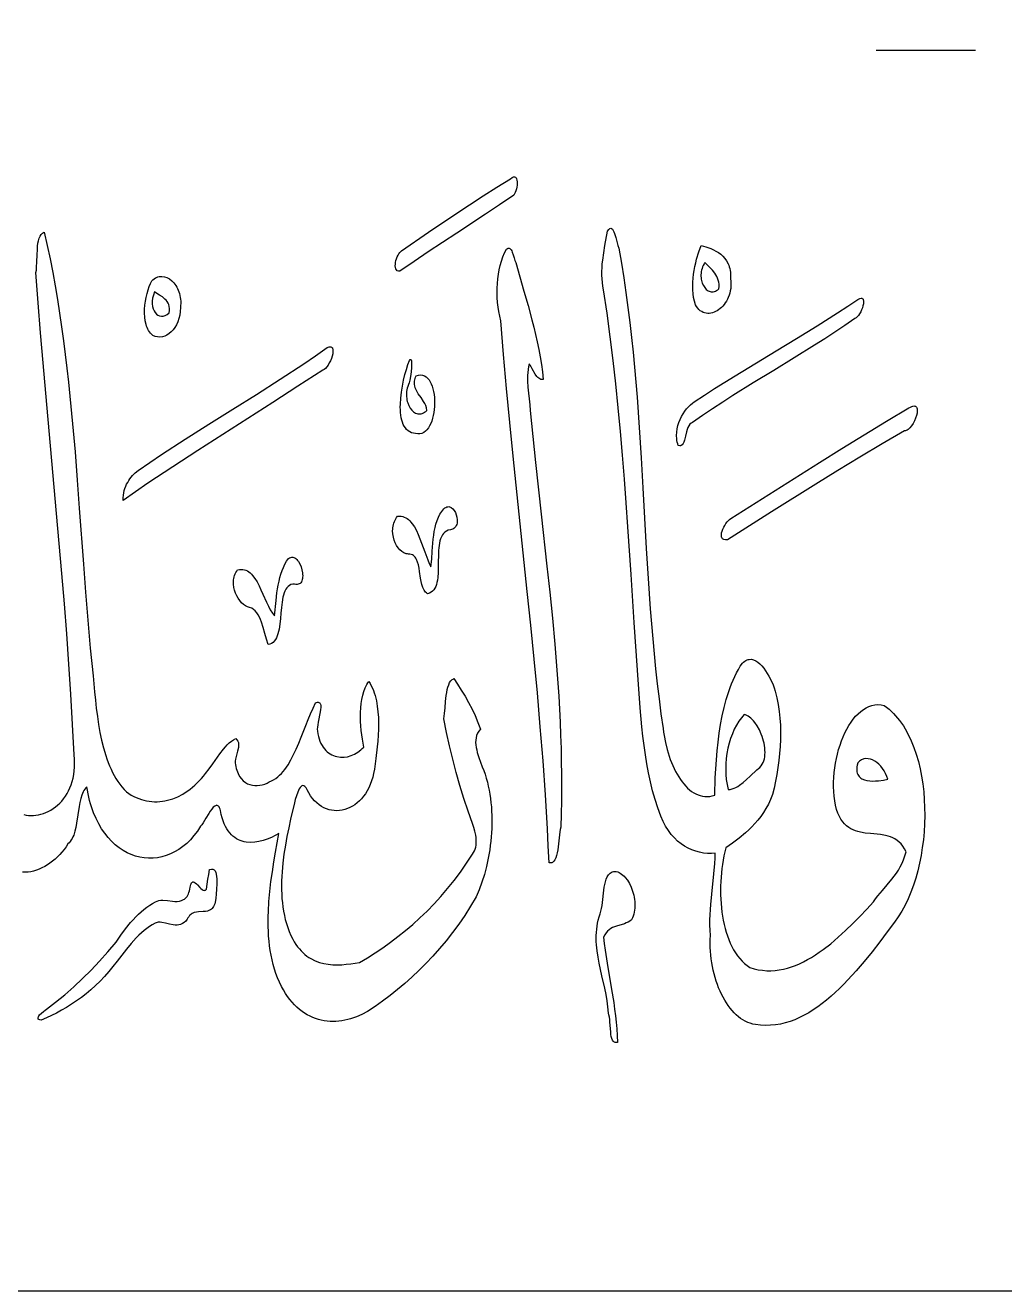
# Model space of a CAD drawing. Extents: x -600 to 600, y -1000 to 1000.
# Drawn here: x 158.7 to 355.9, y -1000 to -745 of the extents above; entities that cross this region are included whole.
import ezdxf

# ---------------------------------------------------------------- set-up
doc = ezdxf.new("R2010")
doc.units = 0
doc.layers.add('LAYER_1', color=18, linetype='CONTINUOUS')

msp = doc.modelspace()

# ---------------------------------------------------------------- linework, layer by layer
at = {"layer": 'LAYER_1'}
for points in [[(-600, -1000), (600, -1000), (600, 1000), (-600, 1000)], [(256.4, -775.92), (256.71, -775.68), (256.97, -775.55), (257.18, -775.53), (257.36, -775.59), (257.5, -775.74), (257.6, -775.95), (257.67, -776.22), (257.71, -776.53), (257.71, -776.87), (257.69, -777.23), (257.64, -777.6), (257.56, -777.97), (257.46, -778.33), (257.34, -778.67), (257.21, -778.96), (257.05, -779.21), (254.19, -781.16), (251.32, -783.08), (245.57, -786.86), (239.82, -790.65), (236.95, -792.57), (234.09, -794.53), (233.79, -794.53), (233.56, -794.45), (233.38, -794.3), (233.26, -794.07), (233.19, -793.8), (233.16, -793.49), (233.18, -793.14), (233.23, -792.78), (233.31, -792.4), (233.43, -792.03), (233.57, -791.68), (233.72, -791.34), (233.89, -791.05), (234.07, -790.8), (234.26, -790.61), (234.45, -790.48), (239.89, -786.69), (245.37, -782.98), (248.11, -781.17), (250.87, -779.39), (253.63, -777.63)], [(275.94, -786.47), (276.16, -786.16), (276.37, -785.97), (276.57, -785.91), (276.75, -785.96), (276.91, -786.1), (277.07, -786.32), (277.21, -786.61), (277.35, -786.95), (277.59, -787.74), (277.8, -788.57), (277.99, -789.34), (278.17, -789.94), (278.7, -792.91), (279.18, -795.88), (279.63, -798.87), (280.04, -801.86), (280.41, -804.87), (280.76, -807.88), (281.07, -810.89), (281.36, -813.91), (281.63, -816.94), (281.87, -819.97), (282.31, -826.04), (282.7, -832.13), (283.05, -838.23), (283.73, -850.42), (284.11, -856.51), (284.53, -862.59), (284.77, -865.63), (285.02, -868.66), (285.3, -871.69), (285.6, -874.71), (285.93, -877.73), (286.29, -880.73), (286.68, -883.74), (287.11, -886.73), (287.2, -887.44), (287.31, -888.15), (287.58, -889.56), (287.92, -890.94), (288.33, -892.28), (288.56, -892.93), (288.81, -893.56), (289.07, -894.18), (289.34, -894.78), (289.63, -895.36), (289.93, -895.92), (290.25, -896.45), (290.59, -896.96), (290.93, -897.44), (291.29, -897.89), (291.66, -898.31), (292.05, -898.7), (292.44, -899.05), (292.85, -899.37), (293.27, -899.65), (293.7, -899.89), (294.14, -900.08), (294.59, -900.24), (295.05, -900.35), (295.53, -900.41), (296.01, -900.42), (296.5, -900.39), (297, -900.3), (297.51, -900.16), (297.63, -896.63), (297.72, -894.84), (297.84, -893.04), (297.99, -891.24), (298.17, -889.44), (298.4, -887.66), (298.67, -885.91), (299, -884.18), (299.38, -882.48), (299.82, -880.84), (300.06, -880.03), (300.32, -879.24), (300.6, -878.46), (300.89, -877.7), (301.21, -876.95), (301.54, -876.23), (301.89, -875.52), (302.27, -874.83), (302.66, -874.16), (303.07, -873.51), (303.31, -873.31), (303.54, -873.13), (303.78, -872.99), (304.01, -872.89), (304.24, -872.81), (304.47, -872.77), (304.91, -872.76), (305.35, -872.86), (305.78, -873.06), (306.2, -873.34), (306.6, -873.69), (307, -874.1), (307.37, -874.57), (307.74, -875.08), (308.08, -875.62), (308.41, -876.18), (308.72, -876.76), (309.28, -877.9), (309.5, -878.54), (309.69, -879.2), (310.03, -880.53), (310.3, -881.88), (310.51, -883.26), (310.65, -884.65), (310.74, -886.06), (310.77, -887.48), (310.75, -888.91), (310.68, -890.33), (310.57, -891.76), (310.41, -893.17), (310.22, -894.58), (310, -895.97), (309.74, -897.35), (309.46, -898.7), (309.15, -900.02), (308.75, -901.01), (308.31, -901.94), (307.83, -902.81), (307.32, -903.64), (306.78, -904.42), (306.21, -905.15), (305.62, -905.84), (305.01, -906.5), (304.38, -907.12), (303.73, -907.71), (302.41, -908.81), (301.07, -909.82), (299.74, -910.77), (299.54, -911.58), (299.37, -912.4), (299.21, -913.24), (299.07, -914.09), (298.96, -914.95), (298.86, -915.81), (298.78, -916.69), (298.73, -917.57), (298.69, -918.45), (298.68, -919.33), (298.69, -920.21), (298.72, -921.09), (298.78, -921.96), (298.85, -922.83), (298.95, -923.69), (299.08, -924.53), (299.23, -925.36), (299.4, -926.18), (299.6, -926.98), (299.82, -927.75), (300.07, -928.51), (300.34, -929.25), (300.64, -929.96), (300.97, -930.64), (301.32, -931.29), (301.7, -931.91), (302.11, -932.5), (302.54, -933.05), (303.01, -933.57), (303.5, -934.04), (304.02, -934.48), (304.58, -934.87), (305.43, -935.12), (306.29, -935.31), (307.14, -935.44), (307.99, -935.51), (308.83, -935.51), (309.67, -935.46), (310.5, -935.36), (311.33, -935.2), (312.16, -934.99), (312.98, -934.74), (313.79, -934.44), (314.6, -934.1), (315.4, -933.71), (316.2, -933.29), (317, -932.83), (317.78, -932.34), (318.56, -931.81), (319.34, -931.26), (320.87, -930.07), (322.38, -928.79), (323.86, -927.43), (325.31, -926.02), (326.74, -924.57), (328.13, -923.11), (329.49, -921.64), (329.92, -921.04), (330.36, -920.46), (331.3, -919.33), (332.26, -918.22), (333.2, -917.07), (333.65, -916.48), (334.09, -915.87), (334.5, -915.23), (334.89, -914.57), (335.24, -913.87), (335.56, -913.14), (335.83, -912.36), (336.06, -911.54), (335.74, -910.95), (335.4, -910.43), (335.03, -909.97), (334.64, -909.58), (334.23, -909.25), (333.8, -908.96), (333.36, -908.73), (332.9, -908.54), (332.42, -908.38), (331.93, -908.25), (330.93, -908.08), (328.87, -907.88), (327.84, -907.77), (326.84, -907.6), (326.34, -907.48), (325.86, -907.33), (325.39, -907.15), (324.94, -906.92), (324.5, -906.65), (324.08, -906.33), (323.68, -905.95), (323.3, -905.51), (322.94, -905.01), (322.61, -904.43), (322.31, -903.77), (322.04, -903.04), (321.84, -902.16), (321.68, -901.26), (321.57, -900.34), (321.49, -899.4), (321.46, -898.46), (321.46, -897.51), (321.5, -896.55), (321.58, -895.6), (321.69, -894.64), (321.84, -893.7), (322.02, -892.77), (322.23, -891.85), (322.47, -890.95), (322.75, -890.07), (323.05, -889.22), (323.38, -888.39), (323.74, -887.6), (324.12, -886.84), (324.53, -886.12), (324.96, -885.45), (325.42, -884.82), (325.89, -884.25), (326.39, -883.73), (326.91, -883.26), (327.45, -882.86), (328, -882.52), (328.57, -882.25), (329.16, -882.05), (329.76, -881.93), (330.37, -881.89), (331, -881.93), (331.64, -882.05), (332.13, -882.42), (332.61, -882.81), (333.07, -883.23), (333.51, -883.67), (333.94, -884.13), (334.35, -884.62), (334.75, -885.12), (335.13, -885.65), (335.5, -886.2), (335.85, -886.77), (336.18, -887.35), (336.5, -887.96), (336.81, -888.58), (337.1, -889.21), (337.63, -890.53), (338.1, -891.91), (338.52, -893.34), (338.88, -894.81), (339.17, -896.32), (339.41, -897.87), (339.6, -899.44), (339.72, -901.04), (339.79, -902.65), (339.81, -904.27), (339.77, -905.89), (339.67, -907.51), (339.53, -909.12), (339.32, -910.72), (339.07, -912.3), (338.76, -913.86), (338.4, -915.38), (337.99, -916.87), (337.53, -918.31), (337.01, -919.7), (336.45, -921.04), (335.84, -922.31), (335.18, -923.52), (334.47, -924.66), (333.71, -925.72), (332.24, -927.71), (330.74, -929.71), (329.2, -931.7), (327.62, -933.65), (326, -935.55), (324.35, -937.36), (323.51, -938.24), (322.66, -939.08), (321.8, -939.9), (320.93, -940.68), (320.05, -941.42), (319.16, -942.13), (318.27, -942.79), (317.36, -943.41), (316.44, -943.98), (315.51, -944.5), (314.58, -944.97), (313.63, -945.39), (312.67, -945.74), (311.71, -946.04), (310.73, -946.27), (309.74, -946.43), (308.75, -946.52), (307.74, -946.54), (306.73, -946.49), (305.7, -946.36), (305.18, -946.26), (304.66, -946.12), (304.16, -945.93), (303.67, -945.7), (303.19, -945.43), (302.73, -945.12), (302.28, -944.78), (301.84, -944.4), (301.41, -943.98), (301, -943.54), (300.61, -943.06), (300.23, -942.55), (299.86, -942.01), (299.52, -941.45), (299.19, -940.86), (298.87, -940.25), (298.58, -939.62), (298.3, -938.96), (298.04, -938.29), (297.8, -937.6), (297.58, -936.89), (297.39, -936.17), (297.21, -935.43), (297.05, -934.68), (296.92, -933.92), (296.8, -933.15), (296.72, -932.38), (296.65, -931.6), (296.61, -930.81), (296.59, -930.02), (296.59, -929.23), (296.63, -928.44), (296.57, -927.38), (296.55, -926.33), (296.55, -925.29), (296.59, -924.24), (296.64, -923.2), (296.71, -922.17), (296.9, -920.1), (297.33, -915.97), (297.51, -913.9), (297.58, -912.86), (297.63, -911.82), (296.84, -911.88), (296.04, -911.87), (295.25, -911.8), (294.46, -911.66), (293.68, -911.46), (292.91, -911.19), (292.16, -910.85), (291.43, -910.44), (290.72, -909.95), (290.04, -909.4), (289.38, -908.76), (288.76, -908.05), (288.17, -907.25), (287.62, -906.38), (287.11, -905.42), (286.64, -904.39), (286.03, -902.71), (285.48, -901), (284.99, -899.26), (284.56, -897.48), (284.17, -895.67), (283.84, -893.84), (283.54, -891.99), (283.28, -890.12), (283.05, -888.24), (282.85, -886.34), (282.5, -882.54), (281.94, -874.96), (281.3, -865.33), (280.68, -855.7), (280.04, -846.06), (279.69, -841.25), (279.33, -836.44), (278.95, -831.64), (278.53, -826.85), (278.08, -822.06), (277.59, -817.28), (277.05, -812.52), (276.46, -807.77), (275.82, -803.03), (275.12, -798.31), (274.98, -797.57), (274.88, -796.82), (274.81, -796.08), (274.78, -795.33), (274.78, -794.58), (274.81, -793.83), (274.86, -793.08), (274.94, -792.33), (275.14, -790.84), (275.39, -789.37)], [(255.55, -790.1), (255.74, -789.95), (255.92, -789.89), (256.08, -789.89), (256.23, -789.97), (256.36, -790.09), (256.49, -790.27), (256.61, -790.48), (256.72, -790.72), (256.92, -791.27), (257.1, -791.85), (257.27, -792.38), (257.44, -792.82), (259.09, -798.57), (259.91, -801.46), (260.69, -804.37), (261.07, -805.84), (261.42, -807.32), (261.75, -808.8), (262.06, -810.3), (262.34, -811.81), (262.59, -813.33), (262.8, -814.86), (262.98, -816.41), (262.73, -816.41), (262.5, -816.35), (262.28, -816.26), (262.08, -816.12), (261.89, -815.96), (261.71, -815.76), (261.37, -815.3), (260.75, -814.22), (260.44, -813.69), (260.12, -813.2), (260, -813.78), (259.91, -814.37), (259.85, -814.95), (259.81, -815.54), (259.8, -816.13), (259.8, -816.72), (259.87, -817.91), (259.97, -819.1), (260.11, -820.29), (260.24, -821.47), (260.35, -822.64), (260.85, -827.86), (261.4, -833.08), (262.55, -843.52), (263.72, -853.97), (264.28, -859.2), (264.8, -864.44), (265.29, -869.68), (265.72, -874.93), (265.91, -877.55), (266.08, -880.18), (266.23, -882.81), (266.36, -885.45), (266.47, -888.08), (266.56, -890.72), (266.61, -893.36), (266.65, -896), (266.65, -898.64), (266.63, -901.29), (266.57, -903.94), (266.48, -906.6), (266.39, -907.05), (266.32, -907.56), (266.19, -908.72), (266.07, -909.96), (265.91, -911.19), (265.8, -911.76), (265.67, -912.29), (265.52, -912.76), (265.33, -913.16), (265.1, -913.47), (264.97, -913.59), (264.83, -913.68), (264.68, -913.75), (264.51, -913.79), (264.33, -913.79), (264.14, -913.76), (263.99, -910.33), (263.82, -906.9), (263.62, -903.47), (263.41, -900.05), (262.93, -893.2), (262.38, -886.37), (261.78, -879.54), (261.14, -872.72), (260.46, -865.91), (259.76, -859.09), (258.32, -845.47), (256.91, -831.84), (256.23, -825.02), (255.59, -818.2), (254.99, -811.37), (254.44, -804.53), (254.22, -803.62), (254.03, -802.7), (253.88, -801.77), (253.78, -800.83), (253.71, -799.88), (253.67, -798.93), (253.68, -797.98), (253.73, -797.03), (253.82, -796.1), (253.94, -795.18), (254.11, -794.27), (254.32, -793.38), (254.57, -792.52), (254.85, -791.68), (255.18, -790.87)], [(294.76, -789.34), (295.72, -789.64), (296.73, -790.01), (297.25, -790.24), (297.75, -790.49), (298.24, -790.79), (298.71, -791.13), (299.15, -791.52), (299.54, -791.97), (299.9, -792.47), (300.2, -793.04), (300.32, -793.35), (300.43, -793.68), (300.53, -794.03), (300.6, -794.39), (300.66, -794.78), (300.69, -795.19), (300.71, -795.62), (300.7, -796.07), (300.76, -796.59), (300.78, -797.09), (300.76, -797.58), (300.72, -798.06), (300.64, -798.53), (300.53, -798.97), (300.4, -799.4), (300.24, -799.82), (300.06, -800.21), (299.86, -800.58), (299.64, -800.94), (299.4, -801.27), (299.14, -801.57), (298.87, -801.85), (298.59, -802.1), (298.3, -802.33), (298, -802.53), (297.69, -802.7), (297.37, -802.84), (297.05, -802.94), (296.73, -803.02), (296.41, -803.05), (296.1, -803.06), (295.78, -803.03), (295.47, -802.95), (295.17, -802.85), (294.88, -802.7), (294.6, -802.51), (294.33, -802.27), (294.08, -802), (293.84, -801.68), (293.62, -801.31), (293.41, -800.59), (293.25, -799.84), (293.14, -799.08), (293.08, -798.31), (293.07, -797.53), (293.09, -796.75), (293.15, -795.96), (293.24, -795.18), (293.36, -794.39), (293.51, -793.62), (293.68, -792.86), (293.87, -792.11), (294.3, -790.68)], [(295.54, -792.79), (295.36, -793.09), (295.2, -793.39), (295.06, -793.7), (294.95, -794.01), (294.86, -794.32), (294.8, -794.64), (294.76, -794.95), (294.73, -795.26), (294.73, -795.56), (294.75, -795.86), (294.79, -796.15), (294.84, -796.43), (295, -796.97), (295.22, -797.45), (295.49, -797.87), (295.81, -798.22), (296.17, -798.48), (296.56, -798.64), (296.77, -798.68), (296.99, -798.7), (297.2, -798.68), (297.43, -798.63), (297.65, -798.55), (297.88, -798.43), (298.11, -798.28), (298.35, -798.09), (298.39, -797.61), (298.38, -797.16), (298.33, -796.74), (298.23, -796.34), (298.09, -795.96), (297.93, -795.6), (297.73, -795.27), (297.52, -794.95), (297.03, -794.35), (296.52, -793.8)], [(184.12, -796.47), (184.35, -796.26), (184.59, -796.07), (184.84, -795.92), (185.09, -795.8), (185.35, -795.7), (185.61, -795.64), (185.87, -795.61), (186.14, -795.61), (186.66, -795.68), (187.18, -795.85), (187.68, -796.12), (188.15, -796.49), (188.59, -796.93), (188.98, -797.46), (189.16, -797.75), (189.32, -798.05), (189.46, -798.38), (189.59, -798.72), (189.7, -799.07), (189.79, -799.44), (189.87, -799.82), (189.92, -800.21), (189.95, -800.62), (189.95, -801.03), (189.93, -801.46), (189.88, -801.89), (189.85, -802.67), (189.74, -803.41), (189.58, -804.1), (189.36, -804.74), (189.09, -805.33), (188.78, -805.87), (188.42, -806.35), (188.04, -806.77), (187.62, -807.12), (187.18, -807.41), (186.72, -807.62), (186.25, -807.76), (185.77, -807.82), (185.29, -807.8), (184.82, -807.7), (184.35, -807.51), (184.1, -807.29), (183.88, -807.06), (183.67, -806.8), (183.49, -806.53), (183.33, -806.24), (183.19, -805.93), (183.06, -805.61), (182.96, -805.27), (182.8, -804.56), (182.7, -803.8), (182.66, -803.02), (182.67, -802.22), (182.74, -801.42), (182.84, -800.61), (182.99, -799.82), (183.17, -799.06), (183.38, -798.33), (183.61, -797.65), (183.86, -797.03)], [(184.68, -798.71), (184.45, -799.35), (184.3, -799.97), (184.22, -800.56), (184.22, -801.12), (184.28, -801.64), (184.41, -802.11), (184.58, -802.53), (184.81, -802.89), (185.07, -803.18), (185.37, -803.41), (185.7, -803.56), (186.06, -803.63), (186.43, -803.61), (186.82, -803.49), (187.22, -803.28), (187.61, -802.96), (187.68, -802.48), (187.69, -802.05), (187.65, -801.65), (187.55, -801.29), (187.41, -800.97), (187.23, -800.68), (187.02, -800.41), (186.78, -800.17), (186.25, -799.75), (185.7, -799.38), (185.16, -799.04)], [(326.32, -800.24), (326.71, -800.05), (327.01, -799.99), (327.13, -800.01), (327.23, -800.05), (327.31, -800.12), (327.38, -800.21), (327.43, -800.32), (327.46, -800.45), (327.48, -800.76), (327.45, -801.12), (327.37, -801.52), (327.25, -801.93), (327.09, -802.36), (326.91, -802.77), (326.7, -803.15), (326.47, -803.49), (326.23, -803.76), (325.99, -803.97), (325.75, -804.08), (323.73, -805.48), (321.7, -806.84), (319.66, -808.18), (317.62, -809.48), (313.51, -812.03), (309.39, -814.54), (305.27, -817.05), (301.16, -819.61), (299.12, -820.92), (297.08, -822.26), (295.05, -823.63), (293.04, -825.04), (292.88, -825.1), (292.74, -825.18), (292.49, -825.41), (292.28, -825.72), (292.11, -826.07), (291.97, -826.47), (291.85, -826.9), (291.65, -827.78), (291.44, -828.62), (291.31, -828.98), (291.16, -829.29), (290.97, -829.53), (290.75, -829.69), (290.62, -829.73), (290.48, -829.75), (290.15, -829.7), (290.05, -829.36), (289.97, -829.01), (289.9, -828.67), (289.86, -828.32), (289.82, -827.64), (289.85, -826.97), (289.95, -826.31), (290.1, -825.66), (290.3, -825.03), (290.54, -824.43), (290.82, -823.85), (291.14, -823.31), (291.48, -822.79), (291.84, -822.32), (292.22, -821.88), (292.61, -821.49), (293, -821.14), (293.39, -820.85), (295.43, -819.51), (297.49, -818.19), (301.61, -815.62), (309.88, -810.63), (314.01, -808.13), (318.14, -805.59), (322.24, -802.97), (324.29, -801.62)], [(219.48, -809.95), (219.88, -809.8), (220.05, -809.78), (220.19, -809.8), (220.31, -809.84), (220.41, -809.91), (220.49, -810), (220.55, -810.12), (220.6, -810.26), (220.62, -810.42), (220.62, -810.78), (220.56, -811.2), (220.45, -811.65), (220.29, -812.12), (220.1, -812.59), (219.88, -813.04), (219.63, -813.46), (219.37, -813.83), (219.11, -814.13), (218.84, -814.35), (218.58, -814.47), (213.56, -817.75), (208.52, -820.99), (198.42, -827.43), (193.37, -830.67), (188.35, -833.96), (183.34, -837.3), (178.38, -840.73), (178.37, -840.21), (178.41, -839.7), (178.48, -839.22), (178.58, -838.75), (178.72, -838.31), (178.88, -837.88), (179.06, -837.48), (179.27, -837.1), (179.49, -836.73), (179.73, -836.39), (180.25, -835.75), (180.8, -835.19), (181.36, -834.71), (183.72, -833.1), (186.1, -831.51), (190.86, -828.42), (195.64, -825.38), (200.43, -822.38), (205.22, -819.37), (210, -816.32), (214.75, -813.19), (217.12, -811.58)], [(236.04, -812.52), (236.18, -812.37), (236.28, -812.34), (236.37, -812.41), (236.42, -812.59), (236.45, -812.84), (236.46, -813.17), (236.43, -813.96), (236.34, -814.86), (236.22, -815.75), (236.08, -816.52), (235.95, -817.06), (235.8, -817.41), (235.68, -817.76), (235.58, -818.11), (235.51, -818.47), (235.46, -818.82), (235.43, -819.16), (235.42, -819.5), (235.44, -819.84), (235.47, -820.16), (235.52, -820.48), (235.59, -820.79), (235.68, -821.08), (235.9, -821.64), (236.18, -822.13), (236.51, -822.55), (236.87, -822.88), (237.27, -823.13), (237.48, -823.21), (237.7, -823.27), (237.92, -823.3), (238.14, -823.3), (238.37, -823.27), (238.6, -823.21), (238.83, -823.11), (239.06, -822.98), (239.29, -822.81), (239.52, -822.61), (239.43, -822.11), (239.29, -821.64), (239.1, -821.2), (238.87, -820.78), (238.35, -820), (237.81, -819.24), (237.57, -818.86), (237.36, -818.47), (237.19, -818.06), (237.08, -817.63), (237.04, -817.41), (237.03, -817.18), (237.03, -816.94), (237.06, -816.69), (237.1, -816.44), (237.17, -816.17), (237.27, -815.9), (237.39, -815.61), (237.85, -815.48), (238.28, -815.45), (238.68, -815.49), (239.04, -815.62), (239.38, -815.83), (239.69, -816.1), (239.96, -816.43), (240.21, -816.82), (240.42, -817.25), (240.61, -817.74), (240.76, -818.25), (240.89, -818.8), (240.98, -819.38), (241.05, -819.98), (241.08, -820.59), (241.09, -821.21), (241.07, -821.83), (241.01, -822.44), (240.93, -823.05), (240.82, -823.64), (240.68, -824.2), (240.51, -824.74), (240.32, -825.25), (240.09, -825.72), (239.84, -826.13), (239.55, -826.5), (239.24, -826.81), (238.9, -827.06), (238.54, -827.24), (238.14, -827.34), (237.72, -827.35), (237.27, -827.29), (236.83, -827.22), (236.43, -827.11), (236.07, -826.94), (235.75, -826.72), (235.46, -826.46), (235.2, -826.15), (234.98, -825.8), (234.78, -825.42), (234.62, -825), (234.48, -824.55), (234.38, -824.07), (234.29, -823.56), (234.23, -823.03), (234.2, -822.48), (234.18, -821.92), (234.19, -821.34), (234.26, -820.14), (234.39, -818.93), (234.59, -817.72), (234.82, -816.54), (235.1, -815.4), (235.4, -814.34), (235.71, -813.37)], [(336.63, -822.07), (336.92, -821.92), (337.18, -821.81), (337.42, -821.74), (337.62, -821.71), (337.79, -821.73), (337.94, -821.78), (338.06, -821.86), (338.16, -821.97), (338.23, -822.11), (338.28, -822.28), (338.31, -822.47), (338.31, -822.67), (338.27, -823.14), (338.15, -823.65), (337.97, -824.18), (337.74, -824.71), (337.47, -825.23), (337.16, -825.7), (336.82, -826.11), (336.46, -826.44), (336.28, -826.56), (336.09, -826.66), (335.91, -826.72), (335.72, -826.75), (331.23, -829.35), (326.76, -832.01), (322.29, -834.73), (317.84, -837.48), (308.95, -843.06), (300.1, -848.68), (299.67, -848.69), (299.33, -848.62), (299.2, -848.55), (299.09, -848.47), (299.01, -848.37), (298.94, -848.25), (298.89, -848.12), (298.86, -847.98), (298.85, -847.66), (298.9, -847.31), (299, -846.93), (299.14, -846.54), (299.33, -846.16), (299.54, -845.78), (299.77, -845.42), (300.01, -845.09), (300.26, -844.81), (300.5, -844.58), (300.73, -844.42), (309.68, -838.73), (318.64, -833.08), (323.12, -830.28), (327.62, -827.51), (332.12, -824.77)], [(242.96, -842.44), (243.15, -842.26), (243.35, -842.14), (243.54, -842.05), (243.73, -842.01), (243.92, -842), (244.1, -842.03), (244.28, -842.09), (244.45, -842.18), (244.76, -842.44), (245.04, -842.79), (245.27, -843.2), (245.46, -843.66), (245.58, -844.15), (245.64, -844.65), (245.64, -844.89), (245.63, -845.13), (245.6, -845.36), (245.54, -845.58), (245.46, -845.79), (245.37, -845.98), (245.24, -846.15), (245.1, -846.3), (244.93, -846.43), (244.73, -846.53), (244.51, -846.6), (244.26, -846.64), (243.84, -846.75), (243.47, -846.91), (243.15, -847.13), (242.88, -847.4), (242.65, -847.71), (242.45, -848.07), (242.29, -848.46), (242.16, -848.88), (242.05, -849.34), (241.98, -849.82), (241.92, -850.33), (241.88, -850.85), (241.84, -851.94), (241.83, -853.06), (241.83, -854.18), (241.8, -855.28), (241.72, -856.31), (241.66, -856.8), (241.57, -857.26), (241.46, -857.69), (241.31, -858.08), (241.14, -858.44), (240.93, -858.76), (240.68, -859.04), (240.38, -859.26), (240.05, -859.44), (239.66, -859.55), (239.45, -859.4), (239.27, -859.22), (239.1, -859.02), (238.96, -858.8), (238.83, -858.55), (238.72, -858.28), (238.53, -857.7), (238.38, -857.07), (238.27, -856.41), (238.07, -855.04), (237.96, -854.38), (237.83, -853.74), (237.66, -853.16), (237.45, -852.64), (237.32, -852.41), (237.17, -852.2), (237.01, -852.02), (236.82, -851.86), (236.62, -851.74), (236.38, -851.64), (236.13, -851.58), (235.85, -851.55), (235.61, -851.53), (235.37, -851.49), (234.92, -851.33), (234.49, -851.07), (234.1, -850.73), (233.74, -850.32), (233.43, -849.84), (233.16, -849.31), (232.94, -848.73), (232.78, -848.13), (232.67, -847.51), (232.64, -846.87), (232.65, -846.55), (232.68, -846.24), (232.72, -845.92), (232.79, -845.61), (232.88, -845.31), (232.99, -845.01), (233.12, -844.72), (233.27, -844.44), (233.44, -844.17), (233.64, -843.92), (234, -843.9), (234.34, -843.92), (234.67, -843.99), (234.98, -844.09), (235.27, -844.24), (235.56, -844.41), (235.83, -844.62), (236.08, -844.86), (236.33, -845.13), (236.57, -845.43), (237.01, -846.09), (237.41, -846.83), (237.78, -847.63), (238.13, -848.47), (238.47, -849.34), (239.09, -851.09), (239.71, -852.72), (240.02, -853.46), (240.36, -854.11), (240.5, -852.57), (240.61, -850.97), (240.74, -849.36), (240.82, -848.55), (240.91, -847.76), (241.03, -846.99), (241.18, -846.23), (241.36, -845.51), (241.58, -844.81), (241.85, -844.15), (242.16, -843.53), (242.53, -842.96)], [(211.65, -852.45), (211.88, -852.31), (212.11, -852.22), (212.33, -852.19), (212.55, -852.2), (212.75, -852.25), (212.95, -852.34), (213.15, -852.47), (213.33, -852.64), (213.5, -852.83), (213.67, -853.05), (213.96, -853.55), (214.19, -854.11), (214.37, -854.71), (214.48, -855.32), (214.51, -855.62), (214.52, -855.92), (214.51, -856.2), (214.48, -856.47), (214.43, -856.71), (214.36, -856.94), (214.27, -857.15), (214.15, -857.32), (214, -857.47), (213.83, -857.58), (213.64, -857.65), (213.42, -857.68), (213.17, -857.66), (212.89, -857.6), (212.5, -857.63), (212.15, -857.72), (211.84, -857.87), (211.57, -858.08), (211.33, -858.34), (211.12, -858.65), (210.94, -859), (210.78, -859.39), (210.65, -859.82), (210.54, -860.27), (210.36, -861.26), (210.24, -862.33), (210.13, -863.44), (210.03, -864.55), (209.91, -865.65), (209.75, -866.68), (209.65, -867.16), (209.52, -867.62), (209.38, -868.05), (209.21, -868.44), (209.02, -868.79), (208.79, -869.1), (208.54, -869.36), (208.24, -869.56), (207.91, -869.72), (207.54, -869.81), (207.21, -868.7), (206.9, -867.54), (206.58, -866.38), (206.23, -865.26), (206.03, -864.74), (205.8, -864.24), (205.56, -863.79), (205.28, -863.37), (204.97, -863.01), (204.63, -862.71), (204.25, -862.47), (203.82, -862.3), (203.41, -862.18), (203, -861.98), (202.6, -861.7), (202.21, -861.35), (201.86, -860.93), (201.53, -860.47), (201.24, -859.96), (200.99, -859.42), (200.8, -858.85), (200.66, -858.26), (200.58, -857.65), (200.57, -857.35), (200.58, -857.05), (200.61, -856.75), (200.65, -856.45), (200.72, -856.15), (200.81, -855.86), (200.92, -855.57), (201.06, -855.29), (201.22, -855.02), (201.4, -854.75), (201.77, -854.67), (202.12, -854.64), (202.46, -854.66), (202.78, -854.72), (203.09, -854.82), (203.38, -854.96), (203.66, -855.14), (203.93, -855.35), (204.18, -855.59), (204.43, -855.86), (204.89, -856.48), (205.32, -857.18), (205.73, -857.95), (206.12, -858.77), (206.49, -859.61), (207.23, -861.28), (207.61, -862.07), (208, -862.81), (208.41, -863.46), (208.63, -863.76), (208.85, -864.02), (209.15, -860.91), (209.34, -859.34), (209.46, -858.56), (209.59, -857.79), (209.75, -857.04), (209.93, -856.3), (210.13, -855.59), (210.36, -854.9), (210.63, -854.24), (210.93, -853.6), (211.27, -853.01)], [(303.42, -883.89), (302.87, -884.53), (302.36, -885.24), (301.88, -886.02), (301.45, -886.86), (301.06, -887.76), (300.71, -888.7), (300.42, -889.68), (300.17, -890.69), (299.97, -891.72), (299.83, -892.77), (299.74, -893.83), (299.72, -894.89), (299.75, -895.95), (299.84, -897), (300, -898.02), (300.22, -899.01), (300.63, -898.98), (301.02, -898.89), (301.41, -898.76), (301.79, -898.59), (302.16, -898.39), (302.53, -898.15), (303.24, -897.61), (303.94, -896.99), (304.63, -896.33), (305.98, -895.03), (306.31, -894.8), (306.6, -894.54), (306.86, -894.24), (307.07, -893.92), (307.25, -893.57), (307.39, -893.2), (307.5, -892.8), (307.58, -892.39), (307.62, -891.97), (307.64, -891.53), (307.63, -891.08), (307.59, -890.62), (307.53, -890.16), (307.44, -889.69), (307.34, -889.23), (307.21, -888.77), (307.06, -888.31), (306.89, -887.86), (306.5, -887), (306.06, -886.2), (305.58, -885.49), (305.32, -885.17), (305.06, -884.88), (304.79, -884.62), (304.52, -884.39), (304.25, -884.21), (303.97, -884.06), (303.7, -883.95)], [(326.3, -893.64), (326.19, -894.07), (326.13, -894.46), (326.11, -894.82), (326.11, -895.15), (326.15, -895.45), (326.22, -895.73), (326.32, -895.97), (326.45, -896.19), (326.6, -896.39), (326.77, -896.56), (326.96, -896.72), (327.17, -896.85), (327.65, -897.05), (328.17, -897.18), (328.73, -897.26), (329.31, -897.29), (329.9, -897.27), (330.47, -897.23), (331.53, -897.09), (332.36, -896.95), (332.17, -896.36), (331.93, -895.8), (331.64, -895.26), (331.32, -894.77), (330.96, -894.32), (330.58, -893.91), (330.17, -893.56), (329.74, -893.27), (329.3, -893.03), (328.86, -892.87), (328.41, -892.79), (327.96, -892.78), (327.52, -892.85), (327.09, -893.02), (326.68, -893.28)], [(195.78, -915.15), (196.14, -915.05), (196.3, -915.05), (196.45, -915.07), (196.58, -915.12), (196.69, -915.2), (196.79, -915.29), (196.88, -915.41), (197.02, -915.71), (197.12, -916.09), (197.18, -916.51), (197.22, -916.99), (197.22, -917.49), (197.21, -918.02), (197.15, -919.08), (197.07, -920.09), (197.03, -920.92), (196.98, -921.34), (196.9, -921.71), (196.81, -922.04), (196.7, -922.33), (196.58, -922.58), (196.44, -922.79), (196.28, -922.97), (196.12, -923.13), (195.94, -923.25), (195.75, -923.35), (195.35, -923.49), (194.92, -923.57), (194.48, -923.6), (193.56, -923.65), (193.11, -923.7), (192.68, -923.8), (192.27, -923.98), (192.07, -924.1), (191.89, -924.25), (191.72, -924.42), (191.56, -924.63), (191.41, -924.88), (191.28, -925.16), (190.97, -925.53), (190.64, -925.82), (190.3, -926.03), (189.94, -926.18), (189.58, -926.27), (189.21, -926.31), (188.83, -926.31), (188.45, -926.27), (187.68, -926.13), (186.91, -925.95), (186.15, -925.79), (185.78, -925.74), (185.42, -925.72), (184.82, -925.96), (184.23, -926.26), (183.66, -926.6), (183.11, -926.99), (182.56, -927.42), (182.03, -927.88), (181.51, -928.38), (181, -928.9), (180, -930.02), (179.03, -931.19), (177.13, -933.57), (176.31, -934.67), (175.47, -935.71), (174.6, -936.7), (173.71, -937.64), (172.8, -938.52), (171.86, -939.37), (170.91, -940.16), (169.95, -940.91), (168.97, -941.62), (167.97, -942.28), (166.97, -942.91), (165.96, -943.49), (164.94, -944.04), (163.91, -944.55), (162.89, -945.03), (161.86, -945.48), (161.58, -945.43), (161.39, -945.36), (161.27, -945.25), (161.22, -945.11), (161.23, -944.96), (161.3, -944.79), (161.4, -944.61), (161.54, -944.42), (161.89, -944.05), (162.28, -943.72), (162.64, -943.45), (162.9, -943.29), (164.75, -941.86), (166.58, -940.36), (168.39, -938.78), (170.16, -937.12), (171.91, -935.39), (173.62, -933.59), (175.3, -931.7), (176.94, -929.74), (177.86, -928.37), (178.82, -927.06), (179.83, -925.83), (180.35, -925.24), (180.89, -924.69), (181.43, -924.15), (181.98, -923.65), (182.54, -923.18), (183.12, -922.74), (183.7, -922.34), (184.3, -921.97), (184.9, -921.64), (185.52, -921.35), (185.92, -921.3), (186.36, -921.3), (187.3, -921.39), (188.28, -921.51), (188.76, -921.54), (189.24, -921.54), (189.7, -921.5), (190.13, -921.39), (190.54, -921.2), (190.72, -921.08), (190.9, -920.93), (191.07, -920.75), (191.22, -920.55), (191.37, -920.31), (191.49, -920.05), (191.61, -919.75), (191.71, -919.42), (191.79, -919.06), (191.86, -918.65), (191.99, -918.16), (192.06, -917.98), (192.14, -917.84), (192.22, -917.73), (192.3, -917.66), (192.39, -917.62), (192.49, -917.6), (192.68, -917.65), (192.89, -917.78), (193.11, -917.98), (193.33, -918.21), (193.79, -918.72), (194.03, -918.95), (194.26, -919.15), (194.49, -919.28), (194.71, -919.32), (194.82, -919.31), (194.93, -919.27), (195.04, -919.2), (195.14, -919.09), (195.27, -918.09), (195.42, -917.1), (195.59, -916.12)], [(276.86, -915.59), (277.14, -915.53), (277.41, -915.52), (277.69, -915.55), (277.96, -915.62), (278.23, -915.72), (278.49, -915.86), (278.75, -916.03), (279, -916.23), (279.24, -916.45), (279.48, -916.71), (279.92, -917.29), (280.32, -917.96), (280.67, -918.69), (280.96, -919.48), (281.19, -920.31), (281.27, -920.73), (281.34, -921.16), (281.39, -921.59), (281.42, -922.02), (281.42, -922.45), (281.4, -922.88), (281.36, -923.3), (281.29, -923.71), (281.2, -924.12), (281.08, -924.51), (280.94, -924.89), (280.76, -925.26), (280.43, -925.51), (280.07, -925.72), (279.69, -925.9), (279.31, -926.05), (277.72, -926.54), (276.95, -926.84), (276.59, -927.03), (276.25, -927.26), (275.93, -927.53), (275.63, -927.87), (275.36, -928.26), (275.13, -928.73), (275.27, -930.06), (275.44, -931.39), (275.84, -934.03), (276.73, -939.29), (277.16, -941.93), (277.35, -943.25), (277.52, -944.58), (277.66, -945.91), (277.78, -947.25), (277.86, -948.6), (277.9, -949.96), (277.57, -950), (277.43, -949.98), (277.31, -949.93), (277.19, -949.86), (277.09, -949.77), (276.92, -949.52), (276.78, -949.19), (276.68, -948.8), (276.61, -948.37), (276.55, -947.89), (276.41, -945.82), (276.36, -945.32), (276.3, -944.86), (276.21, -944.44), (276.09, -944.08), (275.99, -942.82), (275.83, -941.56), (275.61, -940.3), (275.36, -939.04), (274.8, -936.53), (274.25, -934.03), (274.02, -932.78), (273.83, -931.53), (273.7, -930.28), (273.66, -929.66), (273.65, -929.03), (273.65, -928.41), (273.67, -927.79), (273.73, -927.16), (273.8, -926.54), (273.91, -925.92), (274.05, -925.3), (274.22, -924.68), (274.42, -924.05), (274.59, -923.53), (274.72, -922.97), (274.82, -922.38), (274.91, -921.78), (275.16, -919.31), (275.25, -918.71), (275.35, -918.14), (275.49, -917.6), (275.66, -917.09), (275.87, -916.63), (276.14, -916.22), (276.47, -915.87)]]:
    msp.add_lwpolyline(points, close=True, dxfattribs=at)
for points in [[(330, -750), (350, -750)], [(158.32, -904.06), (158.79, -904.16), (159.28, -904.22), (159.77, -904.25), (160.27, -904.24), (160.77, -904.19), (161.28, -904.11), (161.79, -903.98), (162.29, -903.83), (162.79, -903.64), (163.28, -903.41), (163.76, -903.14), (164.24, -902.85), (164.7, -902.52), (165.14, -902.15), (165.57, -901.75), (165.98, -901.32), (166.36, -900.86), (166.73, -900.36), (167.06, -899.83), (167.37, -899.27), (167.65, -898.68), (167.9, -898.06), (168.11, -897.4), (168.29, -896.72), (168.43, -896.01), (168.52, -895.26), (168.58, -894.49), (168.59, -893.69), (168.55, -892.86), (168.46, -892), (168.16, -885.9), (167.82, -879.81), (167.42, -873.72), (166.99, -867.64), (166.52, -861.56), (166.02, -855.49), (164.96, -843.35), (162.77, -819.1), (162.24, -813.03), (161.73, -806.97), (161.24, -800.9), (160.79, -794.82), (160.87, -794.33), (160.92, -793.78), (160.99, -792.6), (161.02, -791.35), (161.08, -790.1), (161.13, -789.5), (161.2, -788.93), (161.31, -788.4), (161.45, -787.92), (161.62, -787.5), (161.85, -787.15), (161.98, -787), (162.13, -786.87), (162.29, -786.76), (162.47, -786.68), (163.07, -789.37), (163.63, -792.08), (164.16, -794.8), (164.65, -797.53), (165.12, -800.27), (165.55, -803.02), (165.96, -805.78), (166.34, -808.56), (166.69, -811.34), (167.03, -814.12), (167.34, -816.92), (167.64, -819.72), (168.18, -825.34), (168.66, -830.98), (169.1, -836.63), (169.52, -842.29), (170.34, -853.61), (170.77, -859.26), (171.23, -864.9), (171.73, -870.52), (172.3, -876.11), (172.59, -879.34), (172.76, -880.98), (172.94, -882.63), (173.16, -884.27), (173.4, -885.9), (173.69, -887.51), (174.02, -889.09), (174.4, -890.63), (174.84, -892.12), (175.08, -892.84), (175.34, -893.55), (175.61, -894.24), (175.91, -894.91), (176.22, -895.56), (176.55, -896.19), (176.9, -896.8), (177.28, -897.39), (177.67, -897.95), (178.09, -898.49), (178.53, -899), (179, -899.48), (179.49, -899.81), (179.98, -900.12), (180.49, -900.39), (181, -900.63), (181.51, -900.84), (182.03, -901.02), (182.55, -901.17), (183.07, -901.29), (183.6, -901.38), (184.13, -901.44), (184.66, -901.47), (185.19, -901.47), (185.72, -901.44), (186.25, -901.38), (186.77, -901.3), (187.3, -901.18), (187.82, -901.04), (188.34, -900.87), (189.37, -900.45), (190.38, -899.92), (190.87, -899.62), (191.36, -899.29), (191.84, -898.94), (192.31, -898.56), (192.78, -898.15), (193.23, -897.72), (193.67, -897.26), (194.11, -896.78), (194.53, -896.28), (194.94, -895.75), (195.68, -894.83), (196.39, -893.83), (197.82, -891.8), (198.56, -890.84), (198.94, -890.4), (199.33, -889.99), (199.73, -889.61), (200.15, -889.28), (200.58, -888.99), (201.03, -888.75), (201.28, -888.99), (201.46, -889.26), (201.56, -889.55), (201.61, -889.87), (201.6, -890.2), (201.56, -890.56), (201.39, -891.3), (201.18, -892.08), (201, -892.87), (200.95, -893.26), (200.93, -893.64), (200.96, -894.01), (201.05, -894.37), (201.14, -894.76), (201.25, -895.12), (201.38, -895.46), (201.51, -895.78), (201.82, -896.35), (202.17, -896.83), (202.56, -897.24), (202.98, -897.57), (203.43, -897.83), (203.9, -898.02), (204.39, -898.15), (204.88, -898.21), (205.38, -898.21), (205.89, -898.16), (206.38, -898.06), (206.87, -897.91), (207.34, -897.71), (207.79, -897.47), (208.24, -897.27), (208.67, -897.03), (209.09, -896.76), (209.49, -896.46), (209.87, -896.12), (210.24, -895.76), (210.59, -895.36), (210.92, -894.94), (211.25, -894.5), (211.56, -894.03), (212.15, -893.03), (212.7, -891.96), (213.22, -890.84), (213.72, -889.68), (214.2, -888.48), (215.14, -886.07), (215.61, -884.88), (216.1, -883.72), (216.6, -882.6), (217.13, -881.53), (217.5, -881.43), (217.65, -881.42), (217.78, -881.44), (217.88, -881.49), (217.97, -881.57), (218.04, -881.66), (218.09, -881.78), (218.15, -882.09), (218.16, -882.46), (218.12, -882.89), (218.05, -883.36), (217.63, -885.45), (217.54, -885.95), (217.48, -886.42), (217.45, -886.85), (217.47, -887.22), (217.57, -887.79), (217.69, -888.32), (217.83, -888.82), (218, -889.29), (218.2, -889.72), (218.41, -890.11), (218.64, -890.48), (218.9, -890.81), (219.17, -891.12), (219.45, -891.39), (219.75, -891.63), (220.06, -891.84), (220.38, -892.02), (220.72, -892.17), (221.06, -892.29), (221.41, -892.38), (222.12, -892.49), (222.84, -892.49), (223.57, -892.39), (224.28, -892.18), (224.97, -891.88), (225.63, -891.5), (226.25, -891.02), (226.53, -890.75), (226.81, -890.46), (226.54, -888.83), (226.42, -887.97), (226.32, -887.08), (226.25, -886.18), (226.19, -885.27), (226.17, -884.36), (226.18, -883.45), (226.23, -882.56), (226.31, -881.68), (226.44, -880.83), (226.61, -880.02), (226.83, -879.24), (227.11, -878.52), (227.45, -877.84), (227.64, -877.53), (227.84, -877.23), (228.1, -877.66), (228.34, -878.11), (228.56, -878.57), (228.76, -879.05), (228.94, -879.54), (229.1, -880.05), (229.24, -880.57), (229.36, -881.1), (229.55, -882.19), (229.68, -883.32), (229.76, -884.47), (229.79, -885.65), (229.77, -886.84), (229.72, -888.03), (229.63, -889.23), (229.52, -890.42), (229.25, -892.73), (228.95, -894.93), (228.81, -895.76), (228.62, -896.54), (228.4, -897.28), (228.14, -897.98), (227.85, -898.64), (227.52, -899.26), (227.16, -899.84), (226.78, -900.37), (226.37, -900.86), (225.93, -901.31), (225.48, -901.71), (225.01, -902.07), (224.52, -902.38), (224.02, -902.64), (223.51, -902.86), (222.99, -903.04), (222.47, -903.16), (221.94, -903.24), (221.4, -903.27), (220.87, -903.25), (220.34, -903.18), (219.82, -903.07), (219.31, -902.9), (218.8, -902.68), (218.31, -902.41), (217.83, -902.09), (217.37, -901.72), (216.93, -901.29), (216.51, -900.81), (216.12, -900.28), (215.75, -899.69), (215.41, -899.05), (215.19, -898.66), (214.98, -898.39), (214.77, -898.25), (214.57, -898.21), (214.37, -898.26), (214.18, -898.4), (214, -898.61), (213.83, -898.87), (213.67, -899.19), (213.52, -899.53), (213.25, -900.29), (213.03, -901.04), (212.87, -901.7), (212.09, -905.01), (211.71, -906.73), (211.35, -908.48), (211.03, -910.25), (210.75, -912.03), (210.52, -913.83), (210.36, -915.62), (210.31, -916.52), (210.27, -917.41), (210.25, -918.3), (210.26, -919.19), (210.29, -920.07), (210.34, -920.94), (210.42, -921.81), (210.53, -922.67), (210.67, -923.52), (210.83, -924.37), (211.02, -925.2), (211.25, -926.02), (211.51, -926.83), (211.8, -927.62), (212.13, -928.4), (212.5, -929.17), (212.82, -929.72), (213.15, -930.23), (213.5, -930.7), (213.85, -931.14), (214.21, -931.54), (214.59, -931.91), (214.97, -932.25), (215.37, -932.56), (215.77, -932.84), (216.18, -933.09), (217.01, -933.51), (217.88, -933.83), (218.76, -934.07), (219.65, -934.22), (220.56, -934.31), (221.47, -934.33), (222.39, -934.3), (223.3, -934.23), (224.21, -934.12), (225.98, -933.85), (227.55, -932.91), (229.1, -931.92), (230.65, -930.88), (232.18, -929.78), (233.7, -928.64), (235.2, -927.44), (236.68, -926.18), (238.14, -924.86), (239.57, -923.49), (240.97, -922.05), (242.35, -920.55), (243.69, -918.98), (245, -917.35), (246.27, -915.64), (247.51, -913.87), (248.7, -912.03), (248.92, -911.7), (249.11, -911.36), (249.25, -911.01), (249.36, -910.64), (249.43, -910.25), (249.48, -909.86), (249.49, -909.46), (249.48, -909.05), (249.45, -908.64), (249.39, -908.23), (249.22, -907.42), (249.01, -906.63), (248.75, -905.88), (247.84, -903.38), (246.99, -900.82), (246.19, -898.21), (245.44, -895.57), (244.75, -892.89), (244.1, -890.19), (243.51, -887.48), (242.95, -884.75), (243.03, -884.25), (243.1, -883.71), (243.2, -882.52), (243.3, -881.27), (243.43, -880.03), (243.52, -879.44), (243.63, -878.87), (243.76, -878.35), (243.92, -877.88), (244.12, -877.46), (244.36, -877.11), (244.64, -876.84), (244.8, -876.74), (244.97, -876.66), (245.72, -877.8), (246.47, -878.98), (247.22, -880.21), (247.94, -881.48), (248.62, -882.79), (249.26, -884.12), (249.82, -885.48), (250.08, -886.16), (250.31, -886.85), (249.98, -887.25), (249.73, -887.67), (249.55, -888.11), (249.43, -888.57), (249.36, -889.04), (249.35, -889.53), (249.38, -890.02), (249.45, -890.52), (249.56, -891.02), (249.69, -891.53), (250.01, -892.52), (250.7, -894.4), (250.99, -895.15), (251.26, -895.93), (251.5, -896.71), (251.71, -897.51), (251.9, -898.32), (252.07, -899.14), (252.22, -899.97), (252.34, -900.81), (252.44, -901.66), (252.52, -902.51), (252.58, -903.37), (252.61, -904.24), (252.63, -905.1), (252.62, -905.97), (252.6, -906.84), (252.55, -907.71), (252.49, -908.57), (252.4, -909.44), (252.3, -910.3), (252.18, -911.16), (251.89, -912.85), (251.53, -914.51), (251.11, -916.13), (250.63, -917.7), (250.09, -919.21), (249.49, -920.65), (248.35, -922.54), (247.17, -924.37), (245.95, -926.13), (244.69, -927.83), (243.4, -929.48), (242.08, -931.06), (240.73, -932.58), (239.35, -934.04), (237.95, -935.44), (236.52, -936.79), (235.07, -938.08), (233.6, -939.32), (232.12, -940.5), (230.61, -941.63), (229.1, -942.7), (227.57, -943.72), (226.46, -944.32), (225.33, -944.83), (224.17, -945.22), (223.58, -945.38), (222.99, -945.51), (222.4, -945.62), (221.81, -945.69), (221.22, -945.74), (220.62, -945.75), (220.03, -945.73), (219.44, -945.68), (218.85, -945.6), (218.27, -945.49), (217.69, -945.34), (217.12, -945.16), (216.56, -944.94), (216, -944.69), (215.45, -944.4), (214.91, -944.08), (214.38, -943.72), (213.86, -943.32), (213.36, -942.88), (212.86, -942.4), (212.38, -941.88), (211.92, -941.32), (211.47, -940.72), (211.04, -940.08), (210.63, -939.4), (210.23, -938.67), (209.83, -937.82), (209.46, -936.96), (209.13, -936.08), (208.84, -935.18), (208.58, -934.27), (208.35, -933.35), (208.15, -932.41), (207.99, -931.47), (207.85, -930.51), (207.75, -929.54), (207.66, -928.57), (207.61, -927.59), (207.57, -926.6), (207.56, -925.61), (207.58, -924.61), (207.61, -923.6), (207.72, -921.59), (207.9, -919.58), (208.13, -917.57), (208.41, -915.57), (208.71, -913.59), (209.04, -911.64), (209.72, -907.85), (208.98, -908.27), (208.21, -908.66), (207.39, -909.01), (206.56, -909.29), (205.71, -909.51), (204.85, -909.64), (204, -909.68), (203.16, -909.62), (202.75, -909.55), (202.35, -909.44), (201.95, -909.31), (201.57, -909.14), (201.19, -908.94), (200.83, -908.7), (200.48, -908.42), (200.15, -908.11), (199.83, -907.75), (199.52, -907.35), (199.24, -906.91), (198.97, -906.43), (198.73, -905.9), (198.5, -905.32), (198.3, -904.7), (198.12, -904.02), (198.05, -903.61), (197.97, -903.25), (197.88, -902.96), (197.78, -902.71), (197.68, -902.52), (197.56, -902.37), (197.45, -902.27), (197.32, -902.21), (197.2, -902.19), (197.06, -902.21), (196.93, -902.26), (196.79, -902.34), (196.5, -902.59), (196.2, -902.93), (195.89, -903.34), (195.59, -903.81), (194.99, -904.79), (194.44, -905.72), (194.18, -906.1), (193.95, -906.4), (193.31, -907.39), (192.62, -908.29), (191.9, -909.12), (191.15, -909.86), (190.36, -910.51), (189.56, -911.09), (188.73, -911.58), (187.88, -911.99), (187.02, -912.33), (186.15, -912.58), (185.26, -912.75), (184.38, -912.84), (183.49, -912.85), (182.61, -912.78), (181.73, -912.64), (180.86, -912.41), (180, -912.11), (179.16, -911.73), (178.34, -911.27), (177.54, -910.74), (176.77, -910.12), (176.03, -909.44), (175.32, -908.67), (174.65, -907.83), (174.02, -906.92), (173.44, -905.93), (172.9, -904.86), (172.41, -903.72), (171.97, -902.51), (171.78, -901.88), (171.6, -901.22), (171.43, -900.55), (171.28, -899.86), (171.15, -899.16), (171.03, -898.43), (170.82, -898.65), (170.62, -898.9), (170.45, -899.18), (170.29, -899.47), (170.15, -899.78), (170.02, -900.12), (169.81, -900.83), (169.64, -901.6), (169.49, -902.41), (169.25, -904.1), (168.99, -905.81), (168.83, -906.64), (168.63, -907.43), (168.39, -908.17), (168.24, -908.52), (168.08, -908.85), (167.9, -909.16), (167.7, -909.45), (167.48, -909.73), (167.24, -909.97), (166.86, -910.54), (166.46, -911.08), (166.03, -911.6), (165.59, -912.1), (165.12, -912.57), (164.63, -913.02), (164.13, -913.44), (163.61, -913.83), (163.09, -914.19), (162.55, -914.51), (162, -914.8), (161.45, -915.05), (160.89, -915.26), (160.33, -915.43), (159.77, -915.56), (159.21, -915.65), (158.66, -915.69), (158.11, -915.68)]]:
    msp.add_lwpolyline(points, dxfattribs=at)

doc.saveas('drawing.dxf')
